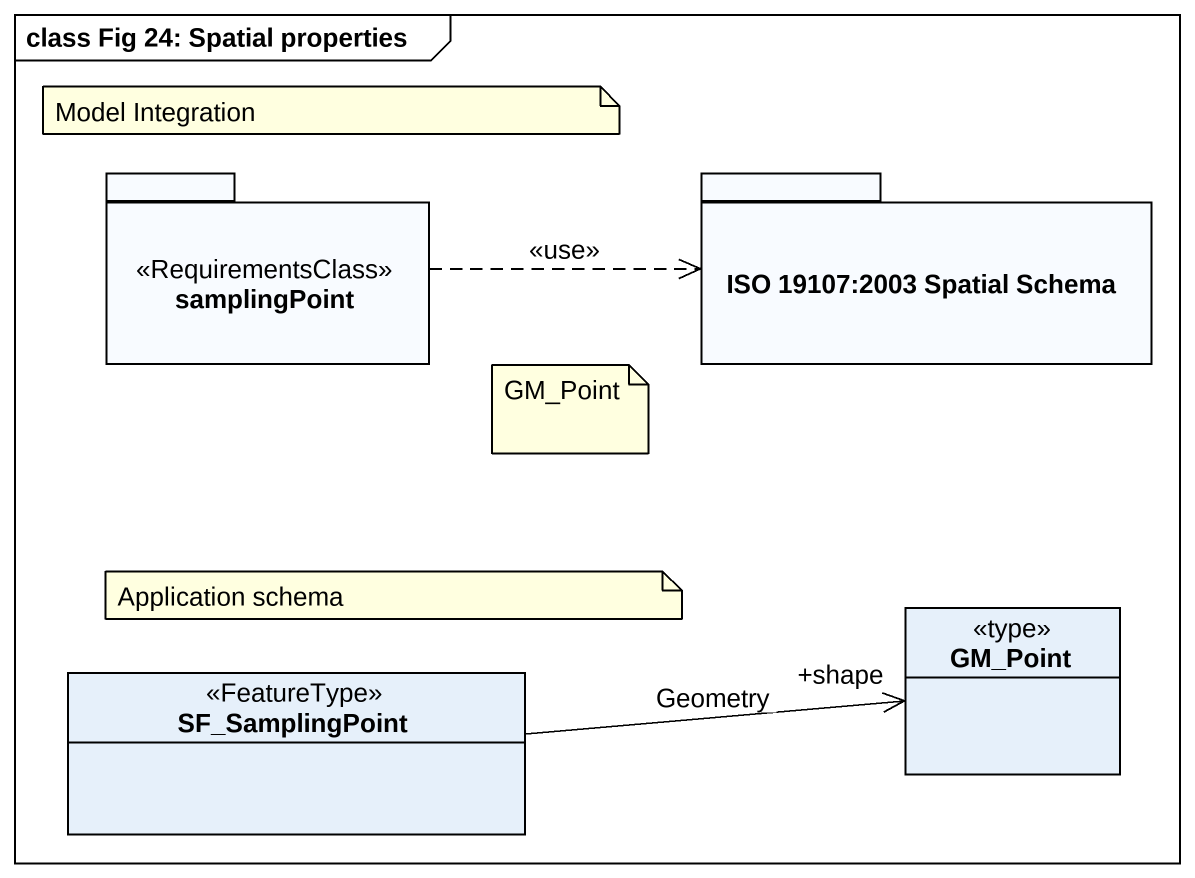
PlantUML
@startuml
mainframe class Fig 24: Spatial properties
hide circle
hide empty members
package samplingPoint <<RequirementsClass>> {
}
package "ISO 19107:2003 Spatial Schema" as ISO_19107_2003_Spatial {
}
class GM_Point <<type>>
class SF_SamplingPoint <<FeatureType>>
samplingPoint .right.> ISO_19107_2003_Spatial : <<use>>
SF_SamplingPoint -right-> "+shape" GM_Point : Geometry
note as N1
  Model Integration
end note
note as N2
  GM_Point
end note
note as N3
  Application schema
end note
@enduml
